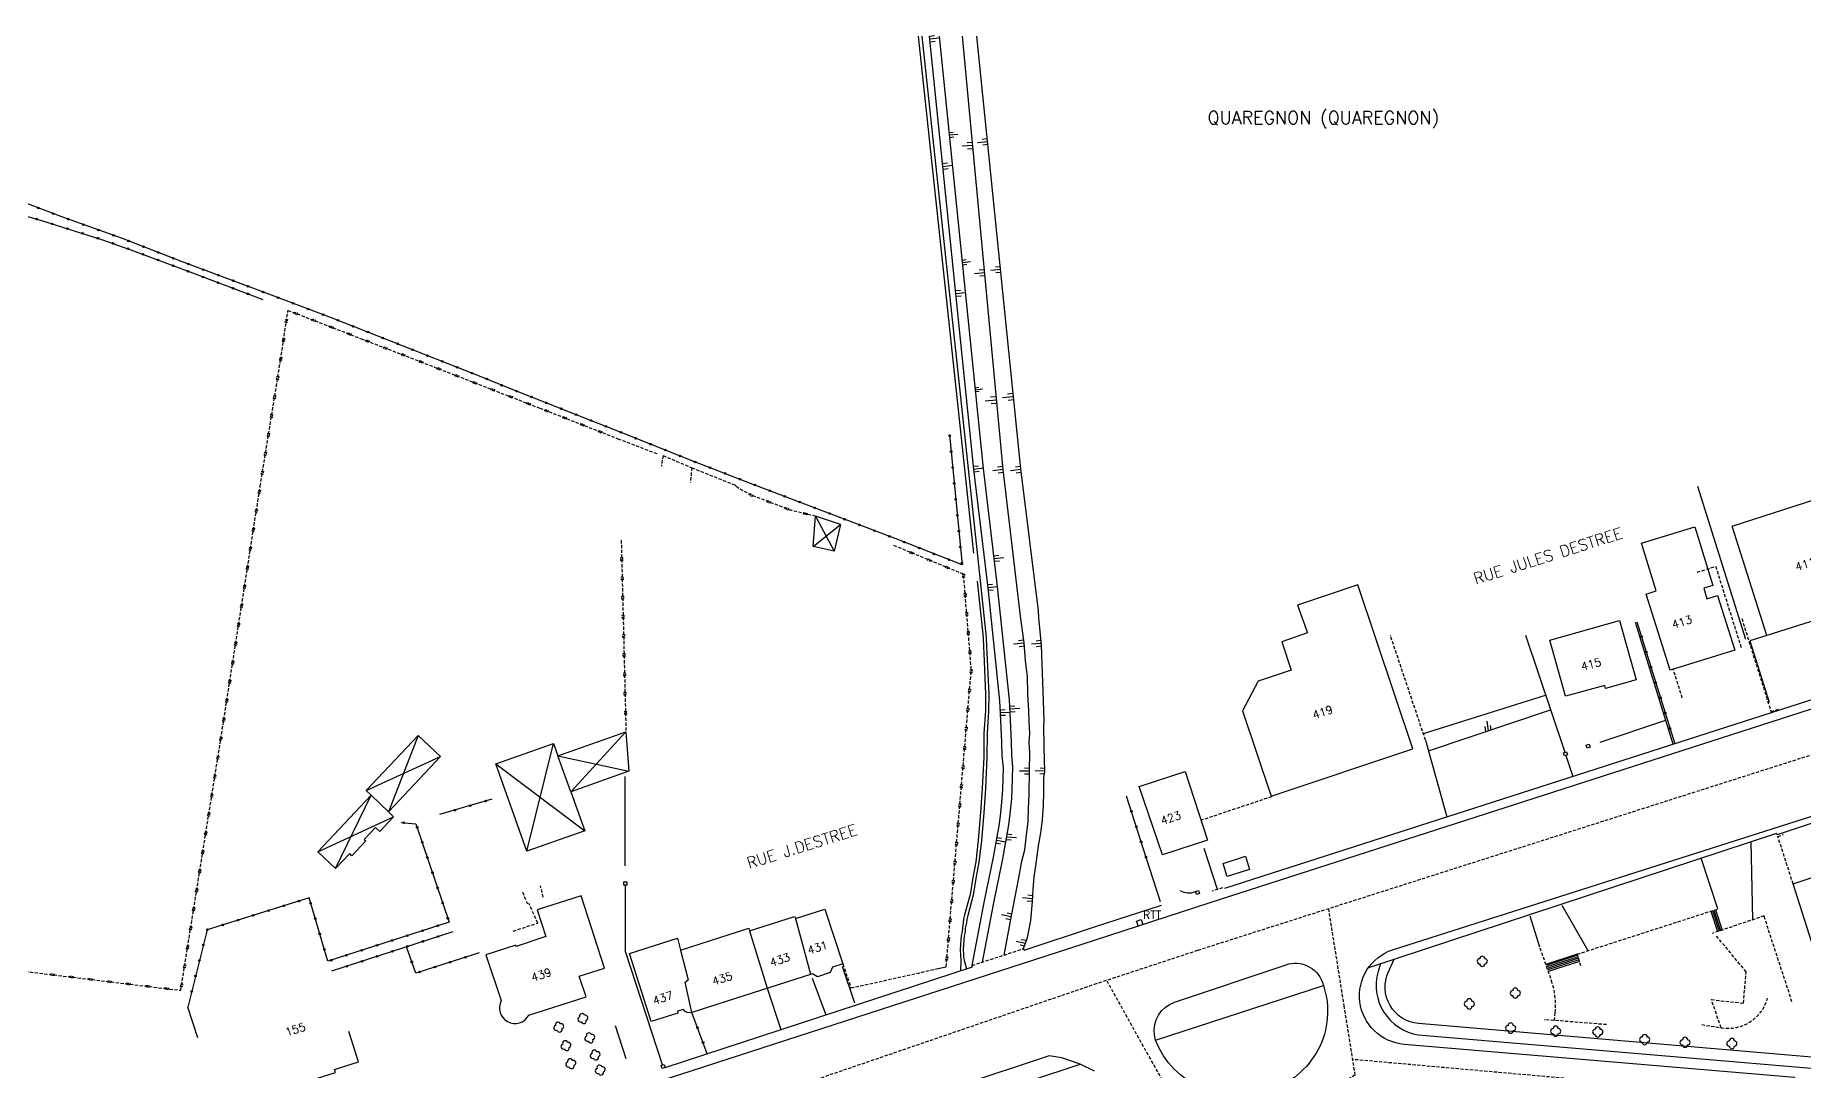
# Model space of a CAD drawing. Header units: millimetres. Extents: x 112998 to 114000, y 125000 to 126000.
# Drawn here: x 113334.6 to 113610.8, y 125838.4 to 126000.1 of the extents above; entities that cross this region are included whole.
import ezdxf
from ezdxf.enums import TextEntityAlignment as Align

# ---------------------------------------------------------------- set-up
doc = ezdxf.new("R2010")
doc.units = ezdxf.units.MM
doc.linetypes.add('DASHED', pattern=[0.75, 0.5, -0.25])
doc.layers.get('0').update_dxf_attribs({"linetype": 'CONTINUOUS'})
for name, color, linetype in [('W0001', 6, 'DASHED'), ('W0008', 7, 'CONTINUOUS'), ('W0100', 7, 'CONTINUOUS'), ('W0112', 1, 'DASHED'), ('W0211', 2, 'CONTINUOUS'), ('W0300', 7, 'CONTINUOUS'), ('W0310', 3, 'CONTINUOUS'), ('W0322', 7, 'CONTINUOUS'), ('W0980', 7, 'CONTINUOUS'), ('W0984', 7, 'CONTINUOUS'), ('W0989', 7, 'CONTINUOUS'), ('W0991', 7, 'CONTINUOUS')]:
    doc.layers.add(name, color=color, linetype=linetype)
doc.styles.get("Standard").update_dxf_attribs({"font": 'romans.shx', "width": 0.85})

# ---------------------------------------------------------------- blocks, each defined once
blk = doc.blocks.new('OH01')
at = {"layer": 'W0322', "color": 0}
for radius in [0.25, 0.15]:
    blk.add_circle((0, 0), radius, dxfattribs=at)
blk = doc.blocks.new('TP10')
at = {"layer": 'W0300', "color": 0}
for centre, start, end in [((-0.4, 0), 90, 270), ((0, 0.4), 0, 180), ((0.4, 0), 270, 90), ((0, -0.4), 180, 360)]:
    blk.add_arc(centre, 0.4, start, end, dxfattribs=at)
blk = doc.blocks.new('TP15')
at = {"color": 0}
for p, q in [((-0.29, 0.5), (-0.29, 0)), ((0, 1), (0, 0)), ((0.29, 0.5), (0.29, 0))]:
    blk.add_line(p, q, dxfattribs=at)
blk = doc.blocks.new('OH02')
at = {"layer": 'W0112', "color": 0}
for p, q in [((-0.5, 0.25), (0.5, 0.25)), ((-0.5, -0.25), (-0.5, 0.25)), ((0.5, 0.25), (0.5, -0.25)), ((0.5, -0.25), (-0.5, -0.25))]:
    blk.add_line(p, q, dxfattribs=at)

msp = doc.modelspace()

# ---------------------------------------------------------------- linework, layer by layer
at = {"layer": 'W0001'}
for points in [[(113500, 125851.92), (113516.19, 125857.25), (113964.6, 126000)], [(113536.55, 125863.73), (113538.96, 125848.59), (113540.7, 125837.71), (113532.31, 125833.05), (113517.38, 125824.74), (113508.08, 125780.75), (113507.59, 125778.07), (113504.9, 125765.72), (113501.53, 125750)], [(113418.29, 125823.97), (113500, 125851.92)], [(113517.38, 125824.74), (113511.71, 125834.95), (113501.91, 125852.55)], [(113609.21, 125834.05), (113540.3, 125840.17)]]:
    msp.add_lwpolyline(points, dxfattribs=at)
at = {"layer": 'W0008'}
for points in [[(113472.47, 126000), (113481.11, 125919.23)], [(113473.04, 126000), (113482.17, 125914.93), (113483.12, 125906.08), (113483.17, 125904.61), (113483.21, 125903.67), (113483.5, 125897.21), (113483.47, 125894.58), (113483.24, 125891.09), (113483.22, 125887.36), (113482.98, 125882.49), (113482.72, 125878.71), (113482.34, 125874.39), (113481.95, 125870.96), (113481.53, 125868.77), (113481.06, 125865.81), (113480.22, 125862.66), (113480.08, 125862.02), (113480.05, 125861.91), (113479.95, 125861.31), (113479.84, 125860.68), (113479.81, 125860.11), (113479.67, 125859.46), (113479.63, 125858.8), (113479.57, 125858.04), (113479.51, 125857.32), (113479.56, 125856.63), (113479.56, 125856.07), (113479.69, 125855.49), (113480.03, 125854.33)], [(113481.68, 125914.87), (113482.62, 125906.05), (113482.67, 125904.58), (113482.71, 125903.64), (113483, 125897.2), (113482.97, 125894.6), (113482.74, 125891.09), (113482.72, 125887.37), (113482.48, 125882.52), (113482.22, 125878.75), (113481.84, 125874.44), (113481.46, 125871.04), (113481.04, 125868.85), (113480.57, 125865.91), (113479.73, 125862.77), (113479.56, 125862.02), (113479.33, 125860.22), (113479.17, 125859.5), (113479.13, 125858.84), (113479.08, 125858.08), (113479.01, 125857.28), (113479.12, 125855.64), (113479.11, 125854.02)], [(113632.63, 125883.96), (113606.68, 125875.26)], [(113542.85, 125854.55), (113606.61, 125875.51)], [(113606.68, 125875.26), (113606.61, 125875.51)], [(113597.37, 125863.68), (113594.78, 125871.62)], [(113500, 125858.78), (113518.11, 125864.71)], [(113569.6, 125857.7), (113568.06, 125862.56)], [(113577.11, 125857.15), (113573.08, 125864.21)], [(113596.29, 125863.33), (113597.33, 125860.14)], [(113596.53, 125863.4), (113597.57, 125860.22)], [(113596.77, 125863.48), (113597.81, 125860.3)], [(113597.02, 125863.56), (113598.06, 125860.39)], [(113418.55, 125832.43), (113500, 125858.78)], [(113575.44, 125856.61), (113570.53, 125855.02)], [(113575.49, 125856.45), (113570.58, 125854.87)], [(113575.56, 125856.21), (113570.66, 125854.63)], [(113575.63, 125855.97), (113570.74, 125854.4)], [(113575.7, 125855.73), (113570.82, 125854.16)], [(113575.77, 125855.49), (113570.9, 125853.92)], [(113509.52, 125843.2), (113535.78, 125851.72)], [(113500, 125838.35), (113497.79, 125839.44), (113494.91, 125840.41), (113492.95, 125840.72), (113464.71, 125831.36), (113442, 125824.01), (113418.38, 125815.69)], [(113482.81, 125833.48), (113482.5, 125834.38), (113497.79, 125839.44)]]:
    msp.add_lwpolyline(points, dxfattribs=at)
for points in [[(113518.11, 125864.71), (113639.5, 125903.78, 0.290043), (113642.33, 125907.17), (113660.18, 126000)], [(113504.38, 125750), (113511.04, 125780.95), (113517.37, 125810.56), (113518.61, 125814.25), (113519.62, 125816.22, -0.14136), (113528.47, 125825.65), (113534.48, 125829.45), (113539.08, 125832.01), (113545.11, 125835.06, -0.14852), (113552.39, 125836.34), (113609.1, 125831.3), (113609.35, 125837.33), (113548.38, 125842.53, -0.811446), (113546.56, 125857.31), (113781.8, 125932.26), (113783.99, 125934.88, -0.1629), (113785.7, 125935.93), (113845.19, 125954.95, -0.609832), (113855.05, 125945.09), (113844.61, 125825.09, -0.414857), (113835.84, 125817.74), (113665.2, 125832.44)], [(113520.37, 125866.9), (113639.14, 125905.08, 0.272514), (113640.92, 125907.08), (113642.1, 125915.02), (113643.79, 125914.77)], [(113544.67, 125855.15), (113544.31, 125853.89, 0.449491), (113550.59, 125844.02), (113613.21, 125838.72), (113613.26, 125840.4), (113550.65, 125845.77, -0.519208), (113545.94, 125853.86), (113546.85, 125855.86)]]:
    msp.add_lwpolyline(points, format="xyb", dxfattribs=at)
msp.add_lwpolyline([(113509.52, 125843.2), (113509.4, 125843.97, -0.363778), (113512.49, 125849.11), (113529.96, 125854.97, -0.406971), (113535.61, 125852.25), (113535.78, 125851.72, -0.423949), (113527.22, 125835.38, -0.407939)], format="xyb", close=True, dxfattribs=at)
at = {"layer": 'W0100'}
for points in [[(113605.03, 125906.41), (113599.64, 125923.49), (113619.17, 125929.77)], [(113620.43, 125929.77), (113628.53, 125927.05), (113622.78, 125918.77), (113624.26, 125914.26), (113618.03, 125912.3), (113618.58, 125910.64), (113605.03, 125906.41)], [(113460.33, 125923.75), (113459.37, 125919.55), (113456.07, 125920.28), (113456.43, 125925.02)], [(113456.07, 125920.28), (113460.33, 125923.75)], [(113460.33, 125923.75), (113456.43, 125925.02)], [(113456.43, 125925.02), (113459.37, 125919.55)], [(113579.72, 125898.59), (113573.57, 125896.92), (113571.15, 125905.65), (113582.02, 125908.72), (113584.65, 125899.45), (113579.85, 125898.12)], [(113579.85, 125898.12), (113579.72, 125898.59)], [(113394.37, 125890.75), (113389.72, 125878.85)], [(113418.24, 125881.95), (113426.83, 125891.32)], [(113386.27, 125882.17), (113397.85, 125887.47)], [(113411.34, 125872.72), (113415.53, 125889.52)], [(113418.24, 125881.95), (113416.2, 125887.59)], [(113416.2, 125887.59), (113427.25, 125885.19)], [(113406.5, 125886.32), (113420.41, 125875.89)], [(113381.45, 125869.98), (113387.03, 125881.46)], [(113389.72, 125878.85), (113387.03, 125881.46)], [(113378.67, 125872.6), (113390.54, 125878.08)], [(113453.29, 125862.17), (113455.65, 125853.47)], [(113446.14, 125860.28), (113448.91, 125851.29)], [(113435.35, 125857.26), (113436.53, 125852.6)], [(113475.09, 125854.25), (113476.84, 125854.64)], [(113436.06, 125852.22), (113436.53, 125852.6)], [(113437.12, 125847.48), (113436.06, 125852.22)], [(113359.95, 125843.54), (113358.37, 125848.36)]]:
    msp.add_lwpolyline(points, dxfattribs=at)
for points in [[(113589.95, 125900.96), (113586.21, 125912.84), (113587.78, 125913.37), (113585.48, 125920.81), (113593.79, 125923.37), (113596.63, 125914.21), (113595.19, 125913.8), (113595.67, 125912.1), (113597.32, 125912.61), (113600.05, 125904.09)], [(113527.64, 125881.31), (113549.75, 125888.7), (113541.14, 125914.29), (113531.75, 125911.15), (113533.3, 125906.79), (113529.27, 125905.42), (113530.73, 125900.96), (113525.59, 125899.27), (113523.16, 125894.64)], [(113378.67, 125872.6), (113387.03, 125881.46), (113386.27, 125882.17), (113394.37, 125890.75), (113397.85, 125887.47), (113389.72, 125878.85), (113390.54, 125878.08), (113388.38, 125875.8), (113387.72, 125876.42), (113385.95, 125874.55), (113386.21, 125874.3), (113384.02, 125871.98), (113383.67, 125872.32), (113381.45, 125869.98)], [(113418.24, 125881.95), (113420.41, 125875.89), (113411.34, 125872.72), (113406.5, 125886.32), (113415.53, 125889.52), (113416.2, 125887.59), (113426.83, 125891.32), (113427.25, 125885.19)], [(113510.62, 125872.12), (113507, 125882.81), (113514.17, 125885.14), (113517.68, 125874.4)], [(113520.72, 125868.73), (113520.1, 125870.8), (113523.58, 125871.91), (113524.22, 125869.83)], [(113613.13, 125855.15), (113609.15, 125867.58), (113624.69, 125872.83), (113627.27, 125863.86), (113626.8, 125859.64)]]:
    msp.add_lwpolyline(points, close=True, dxfattribs=at)
for points in [[(113411.63, 125847.07), (113420.63, 125849.95), (113419.53, 125853.16), (113423.48, 125854.44), (113419.85, 125865.72), (113412.98, 125863.54), (113414.33, 125859.36), (113409.68, 125857.81), (113409.62, 125858.02), (113404.96, 125856.53), (113407.35, 125849.38, 1)], [(113460.72, 125855.09), (113459.11, 125854.57), (113458.74, 125853.73), (113456.77, 125853.07), (113455.97, 125853.57), (113437.12, 125847.48, -0.352356), (113435.84, 125847.97), (113434.86, 125847.69), (113434.94, 125847.42), (113430.77, 125846.09), (113427.37, 125856.74), (113434.86, 125859.13), (113435.35, 125857.26), (113446.02, 125860.66), (113446.14, 125860.28), (113453.18, 125862.52), (113453.29, 125862.17), (113457.89, 125863.63)]]:
    msp.add_lwpolyline(points, format="xyb", close=True, dxfattribs=at)
msp.add_lwpolyline([(113367.69, 125836.75, 0.1465), (113369.08, 125835.28, 0.1694), (113370.77, 125835.28), (113374.52, 125836.46), (113374.66, 125836), (113381.46, 125838.15), (113381.31, 125838.62), (113385.03, 125839.79), (113383.52, 125844.56), (113383.52, 125844.56)], format="xyb", dxfattribs=at)
at = {"layer": 'W0112'}
for points in [[(113321.03, 125855.35), (113330.75, 125854.2), (113355.54, 125851.17), (113357.28, 125850.99), (113363.31, 125888.75), (113369.69, 125929.69), (113372.88, 125949.44), (113374.03, 125957.17), (113385.49, 125952.74), (113394.72, 125949.16), (113413.37, 125941.9), (113425.57, 125937.12)], [(113425.57, 125937.12), (113431.87, 125934.71)], [(113432.62, 125934.5), (113432.36, 125932.86)], [(113432.62, 125934.5), (113437.1, 125932.59), (113443.82, 125929.9)], [(113437.1, 125932.59), (113436.89, 125930.27)], [(113456.43, 125925.02), (113452.7, 125925.91), (113446.44, 125928.29), (113444.23, 125929.49), (113443.82, 125929.9)], [(113426.09, 125921.28), (113426.09, 125921.28), (113426.83, 125891.32)], [(113476.84, 125854.64), (113480.77, 125901.08), (113479.56, 125915.96), (113468.68, 125920.44)], [(113594.17, 125916.28), (113597.05, 125917.18), (113601.06, 125904.41)], [(113551.73, 125890.04), (113546.22, 125906.44)], [(113601.12, 125909.05), (113605.69, 125894.52), (113606.99, 125894.93)], [(113591.84, 125896.63), (113590.43, 125901.11)], [(113573.26, 125888.06), (113573.74, 125888.22)], [(113573.42, 125887.59), (113573.26, 125888.06)], [(113573.9, 125887.75), (113573.42, 125887.59)], [(113573.74, 125888.22), (113573.9, 125887.75)], [(113576.84, 125889.26), (113577.31, 125889.42)], [(113576.99, 125888.79), (113576.84, 125889.26)], [(113577.47, 125888.95), (113576.99, 125888.79)], [(113577.31, 125889.42), (113577.47, 125888.95)], [(113527.68, 125881.2), (113516.66, 125877.52)], [(113527.64, 125881.31), (113527.68, 125881.2)], [(113609.15, 125867.58), (113606.76, 125875.02), (113607.67, 125875.31)], [(113411.5, 125864.4), (113410.62, 125866.42)], [(113413.91, 125865.52), (113413.47, 125867.3)], [(113515.8, 125866.4), (113516.27, 125866.55)], [(113515.95, 125865.92), (113515.8, 125866.4)], [(113516.43, 125866.08), (113515.95, 125865.92)], [(113516.27, 125866.55), (113516.43, 125866.08)], [(113520.03, 125866.99), (113518.41, 125866.47)], [(113409.22, 125860.22), (113413.05, 125861.47), (113411.69, 125864.54)], [(113575.97, 125854.79), (113575.44, 125856.61), (113597.37, 125863.68)], [(113608.97, 125849.18), (113604.6, 125862.58), (113596.49, 125859.86)], [(113597.9, 125845.12), (113596.38, 125849.51), (113601.39, 125848.98), (113601.81, 125853.86), (113597.04, 125859.61)], [(113480.9, 125854.85), (113488.93, 125857.48)], [(113460.72, 125855.09), (113461.97, 125851.34), (113475.09, 125854.25)], [(113580.01, 125845.61), (113570.27, 125846.38)]]:
    msp.add_lwpolyline(points, dxfattribs=at)
for points in [[(113426.98, 125867.39), (113426.48, 125867.39), (113426.48, 125867.89), (113426.98, 125867.89)], [(113432.78, 125839.39), (113432.93, 125838.92), (113432.46, 125838.76), (113432.3, 125839.24)]]:
    msp.add_lwpolyline(points, close=True, dxfattribs=at)
for points in [[(113571.86, 125846.25), (113571.98, 125847.51, 0.097419), (113571.53, 125852.11), (113569.6, 125857.7)], [(113594.88, 125845.62), (113597.9, 125845.12, 0.382141), (113605.17, 125849.74, 1.307615)]]:
    msp.add_lwpolyline(points, format="xyb", dxfattribs=at)
at = {"layer": 'W0211'}
for points in [[(113480.9, 125854.85), (113482.78, 125864.68), (113484.22, 125871.76), (113485.17, 125876.98), (113485.36, 125878.71), (113485.62, 125880.93), (113485.68, 125882.38), (113485.79, 125885.73), (113485.62, 125887.61), (113485.54, 125889.77), (113485.35, 125894.2), (113485.24, 125896.2), (113483.39, 125913.85), (113481.19, 125932.3), (113474.26, 126000)], [(113482.53, 125855.38), (113484.25, 125864.39), (113485.69, 125871.49), (113486.66, 125876.82), (113486.85, 125878.54), (113487.12, 125880.87), (113487.18, 125882.33), (113487.28, 125885.86), (113487.12, 125887.7), (113487.04, 125889.84), (113486.85, 125894.28), (113486.73, 125896.36), (113484.88, 125914.03), (113482.68, 125932.48), (113475.79, 126000)], [(113485.89, 125856.48), (113487.04, 125862.6), (113488.2, 125868.55), (113488.68, 125871.14), (113489.16, 125872.93), (113489.37, 125875.27), (113489.66, 125877.3), (113489.7, 125879.36), (113489.83, 125881.55), (113489.87, 125885.28), (113489.89, 125888.17), (113489.83, 125889.66), (113489.9, 125891.09), (113489.8, 125892.96), (113489.78, 125894.64), (113489.62, 125897.3), (113489.54, 125899.98), (113489.22, 125902.45), (113489.01, 125905.25), (113488.45, 125909.43), (113485.75, 125932.33), (113479.41, 126000)], [(113488.93, 125857.48), (113489.55, 125859.24), (113490.09, 125861.88), (113490.31, 125864.86), (113490.45, 125866.7), (113490.6, 125868.71), (113490.87, 125870.4), (113491.28, 125873.53), (113491.65, 125875.55), (113491.89, 125877.59), (113492.06, 125879.89), (113492.09, 125881.85), (113492.11, 125884.15), (113492.24, 125885.16), (113492.15, 125889.01), (113492.08, 125892.26), (113492.15, 125893.04), (113492.09, 125894.75), (113491.89, 125900.52), (113491.74, 125904.89), (113491.31, 125909.13), (113491.29, 125910.26), (113488.5, 125932.44), (113481.62, 126000)], [(113552.19, 125888.39), (113571.26, 125894.79)]]:
    msp.add_lwpolyline(points, dxfattribs=at)
at = {"layer": 'W0310'}
for points in [[(113594.19, 125929.71), (113601.71, 125905.79)], [(113590.41, 125889.42), (113584.52, 125908.43)], [(113605.03, 125906.41), (113602.41, 125905.58)], [(113602.41, 125905.58), (113605.42, 125896)], [(113579.01, 125889.73), (113589.25, 125893.17)], [(113573.66, 125887.67), (113574.76, 125884.39)], [(113426.72, 125870.4), (113426.7, 125884.38)], [(113602.88, 125862), (113602.6, 125874.19)], [(113510.35, 125864.77), (113508.08, 125871.7)], [(113519.22, 125866.73), (113517.16, 125873.14)], [(113426.74, 125857.03), (113426.73, 125867.39)], [(113432.54, 125839.31), (113426.74, 125857.03)], [(113462.57, 125848.97), (113460.67, 125854.7)], [(113455.9, 125852.87), (113458.05, 125847.13)], [(113425.14, 125845.45), (113426.82, 125840.32)]]:
    msp.add_lwpolyline(points, dxfattribs=at)
msp.add_arc((113514.76, 125868.79), 2.61, 239.1696, 293.4538, dxfattribs=at)
at = {"layer": 'W0322'}
for points in [[(113258.1, 126000), (113261.07, 125997.96), (113269.48, 125992.38), (113273.6, 125989.64), (113277, 125987.39), (113277.75, 125987), (113282.62, 125985.4), (113292.18, 125982.73), (113301.84, 125980.25), (113316.36, 125976.48), (113326.04, 125973.93), (113335.54, 125971.21), (113345.04, 125968.21), (113349.91, 125966.48), (113359.12, 125963.01), (113370.11, 125958.87)], [(113477.36, 125937.8), (113479.34, 125917.41), (113469.29, 125921.37), (113445.89, 125930.31), (113436.5, 125933.94), (113427.25, 125937.64), (113418.02, 125941.29), (113408.67, 125944.97), (113404.2, 125946.8), (113390.21, 125952.32), (113380.82, 125956.01), (113371.46, 125959.55), (113357.39, 125964.82), (113348.19, 125968.37), (113338.69, 125971.78), (113332.56, 125974.11), (113319.59, 125977.44), (113304.99, 125981.2), (113295.19, 125983.67), (113279.56, 125987.56), (113260.61, 126000)], [(113584.76, 125908.5), (113590.65, 125889.49)], [(113405.88, 125880.81), (113397.7, 125878.41)], [(113508.08, 125871.7), (113505.03, 125881.31)], [(113391.73, 125877.2), (113394.02, 125876.99), (113399.21, 125861.63), (113380.27, 125855.51), (113377.34, 125865.39), (113361.39, 125860.43), (113358.37, 125848.36)], [(113399.76, 125860.13), (113380.83, 125853.94)], [(113403.92, 125856.83), (113393.98, 125853.66), (113392.56, 125857.77)], [(113439.53, 125841.07), (113437.12, 125847.48)]]:
    msp.add_lwpolyline(points, dxfattribs=at)
at = {"layer": 'W0989'}
for points in [[(113567.35, 125906.44), (113573.5, 125888.14)], [(113551.39, 125891.07), (113570.49, 125897.09)], [(113551.73, 125890.04), (113555.07, 125878.06)], [(113500, 125860.86), (113510.5, 125864.29)], [(113489.01, 125857.26), (113500, 125860.86)], [(113506.83, 125861.02), (113506.58, 125861.79), (113507.3, 125862.03), (113507.56, 125861.26)], [(113489.01, 125857.26), (113488.93, 125857.48)], [(113432.93, 125838.92), (113480.97, 125854.63)], [(113480.97, 125854.63), (113480.9, 125854.85)], [(113448.91, 125851.29), (113451.02, 125844.83)]]:
    msp.add_lwpolyline(points, dxfattribs=at)

# ---------------------------------------------------------------- block references
at = {"layer": 'W0112', "yscale": 0.5}
for p, xscale, rotation in [((113375.25, 125956.7), 0.5, 338.855173673665), ((113373.78, 125955.49), 0.5, 81.4903634633139), ((113378.05, 125955.62), 0.5, 338.855173673665), ((113380.85, 125954.54), 0.5, 338.855173673665), ((113383.64, 125953.46), 0.5, 338.855173673665), ((113373.34, 125952.53), 0.5, 81.4903634633139), ((113386.44, 125952.37), 0.5, 338.8144572732707), ((113389.24, 125951.29), 0.5, 338.8144572732707), ((113372.9, 125949.56), 0.5, 81.4903634633139), ((113392.04, 125950.2), 0.5, 338.8144572732707), ((113394.83, 125949.12), 0.4999999999999999, 338.724032167343), ((113397.63, 125948.03), 0.4999999999999999, 338.724032167343), ((113372.42, 125946.6), 0.5, 80.8369354964232), ((113400.42, 125946.94), 0.4999999999999999, 338.724032167343), ((113403.22, 125945.85), 0.4999999999999999, 338.724032167343), ((113371.94, 125943.64), 0.5, 80.8369354964232), ((113406.01, 125944.77), 0.4999999999999999, 338.724032167343), ((113408.81, 125943.68), 0.4999999999999999, 338.724032167343), ((113411.61, 125942.59), 0.4999999999999999, 338.724032167343), ((113371.46, 125940.67), 0.5, 80.8369354964232), ((113414.4, 125941.5), 0.5, 338.6190198371422), ((113417.19, 125940.4), 0.5, 338.6190198371422), ((113419.99, 125939.31), 0.5, 338.6190198371422), ((113370.99, 125937.71), 0.5, 80.8369354964232), ((113422.78, 125938.22), 0.5, 338.6190198371422), ((113370.51, 125934.75), 0.5, 80.8369354964232), ((113370.03, 125931.79), 0.5, 80.8369354964232), ((113369.56, 125928.83), 0.5, 81.14303439144207), ((113446.35, 125928.33), 0.5, 151.3057479507516), ((113369.1, 125925.86), 0.5, 81.14303439144207), ((113449.15, 125927.25), 0.5, 159.1581116270777), ((113451.96, 125926.19), 0.5, 159.1581116270777), ((113368.63, 125922.9), 0.5, 81.14303439144207), ((113454.85, 125925.4), 0.4999999999999993, 166.7161246742994), ((113368.17, 125919.93), 0.5, 81.14303439144207), ((113426.16, 125918.31), 0.5, 271.4198074264632), ((113471.45, 125919.29), 0.5, 157.6339128539433), ((113474.22, 125918.15), 0.5, 157.6339128539433), ((113367.71, 125916.97), 0.5, 81.14303439144207), ((113426.24, 125915.31), 0.5, 271.4198074264632), ((113477, 125917.01), 0.5, 157.6339128539433), ((113479.58, 125915.73), 0.4999999999999995, 94.67850813647782), ((113367.25, 125914.01), 0.5, 81.14303439144207), ((113426.31, 125912.31), 0.5, 271.4198074264632), ((113479.82, 125912.74), 0.4999999999999995, 94.67850813647782), ((113366.79, 125911.04), 0.5, 81.14303439144207), ((113426.39, 125909.31), 0.5, 271.4198074264632), ((113480.07, 125909.75), 0.4999999999999995, 94.67850813647782), ((113366.32, 125908.08), 0.5, 81.14303439144207), ((113426.46, 125906.31), 0.5, 271.4198074264632), ((113480.31, 125906.76), 0.4999999999999995, 94.67850813647782), ((113365.86, 125905.11), 0.5, 81.14303439144207), ((113480.55, 125903.77), 0.4999999999999995, 94.67850813647782), ((113365.4, 125902.15), 0.5, 81.14303439144207), ((113426.54, 125903.31), 0.5, 271.4198074264632), ((113480.75, 125900.78), 0.5, 85.15796057165916), ((113364.94, 125899.18), 0.5, 81.14303439144207), ((113426.61, 125900.31), 0.5, 271.4198074264632), ((113364.48, 125896.22), 0.5, 81.14303439144207), ((113426.68, 125897.31), 0.5, 271.4198074264632), ((113480.5, 125897.79), 0.5, 85.15796057165916), ((113364.01, 125893.26), 0.5, 81.14303439144207), ((113426.76, 125894.31), 0.5, 271.4198074264632), ((113480.24, 125894.8), 0.5, 85.15796057165916), ((113363.55, 125890.29), 0.5, 81.14303439144207), ((113479.99, 125891.81), 0.5, 85.15796057165916), ((113363.09, 125887.33), 0.5, 80.92346501416225), ((113479.74, 125888.82), 0.5, 85.15796057165916), ((113362.61, 125884.37), 0.5, 80.92346501416225), ((113479.48, 125885.83), 0.5, 85.15796057165916), ((113362.14, 125881.4), 0.5, 80.92346501416225), ((113479.23, 125882.84), 0.5, 85.15796057165916), ((113478.98, 125879.85), 0.5, 85.15796057165916), ((113361.67, 125878.44), 0.5, 80.92346501416225), ((113478.72, 125876.86), 0.5, 85.15796057165916), ((113361.19, 125875.48), 0.5, 80.92346501416225), ((113478.47, 125873.87), 0.5, 85.15796057165916), ((113360.72, 125872.52), 0.5, 80.92346501416225), ((113478.22, 125870.88), 0.5, 85.15796057165916), ((113360.25, 125869.55), 0.5, 80.92346501416225), ((113477.96, 125867.89), 0.5, 85.15796057165916), ((113359.77, 125866.59), 0.5, 80.92346501416225), ((113477.71, 125864.9), 0.5, 85.15796057165916), ((113359.3, 125863.63), 0.5, 80.92346501416225), ((113477.46, 125861.91), 0.5, 85.15796057165916), ((113358.83, 125860.67), 0.5, 80.92346501416225), ((113358.35, 125857.7), 0.5, 80.92346501416225), ((113477.2, 125858.93), 0.5, 85.15796057165916), ((113357.88, 125854.74), 0.5, 80.92346501416225), ((113476.95, 125855.94), 0.5, 85.15796057165916), ((113337.23, 125853.41), 0.5, 353.0442793142129), ((113340.2, 125853.05), 0.5, 353.0442793142129), ((113343.18, 125852.68), 0.5, 353.0442793142129), ((113346.16, 125852.32), 0.5, 353.0442793142129), ((113349.14, 125851.96), 0.5, 353.0442793142129), ((113352.12, 125851.59), 0.5, 353.0442793142129), ((113355.09, 125851.23), 0.5, 353.0442793142129), ((113357.41, 125851.78), 0.5, 80.92346501416225)]:
    msp.add_blockref('OH02', p, dxfattribs=dict(at, xscale=xscale, rotation=rotation))
at = {"layer": 'W0211'}
for p, xscale, yscale, zscale, rotation in [((113474.31, 125999.52), 1.513823111607915, 1.513823111607915, 1.513823111607915, 276.4206028978805), ((113477.37, 125984.51), 1.283088081133415, 1.283088081133415, 1.283088081133415, 276.5261539930481), ((113483.3, 125983.55), 1.546702352075507, 1.546702352075507, 1.546702352075507, 95.88912122205977), ((113481.01, 125982.95), 1.679535740269178, 1.679535740269178, 1.679535740269178, 93.04086337187482), ((113476.35, 125979.61), 1.510603464984106, 1.510603464984106, 1.510603464984106, 277.9107913356672), ((113479.4, 125964.61), 1.255448939246857, 1.255448939246857, 1.255448939246857, 276.2326705560668), ((113482.87, 125963.09), 1.627474052468812, 1.627474052468812, 1.627474052468812, 95.36392292395628), ((113485.33, 125963.58), 1.535782277642162, 1.535782277642162, 1.535782277642162, 94.8795521059088), ((113478.38, 125959.77), 1.505613827916397, 1.505613827916397, 1.505613827916397, 275.0843635614104), ((113481.43, 125944.73), 1.079580013369429, 1.079580013369429, 1.079580013369429, 277.5467679613623), ((113484.73, 125943.21), 1.815548504272781, 1.815548504272783, 1.815548504272783, 95.49053063692595), ((113487.35, 125943.73), 1.732315282492698, 1.732315282492698, 1.732315282492698, 95.37451880846261), ((113481.19, 125932.33), 1.500237940200372, 1.500237940200372, 1.500237940200372, 277.235802426055), ((113485.74, 125932.36), 1.635244918282057, 1.635244918282058, 1.635244918282058, 97.14183693210268), ((113488.51, 125932.35), 1.608305668185651, 1.608305668185651, 1.608305668185651, 95.98846920990793), ((113484.37, 125918.35), 1.487359043583043, 1.487359043583043, 1.487359043583043, 277.3200124631917), ((113483.39, 125913.85), 1.500386135593489, 1.500386135593489, 1.500386135593489, 274.44684663329), ((113489.01, 125905.25), 1.635944918934552, 1.635944918934552, 1.635944918934552, 96.39231775513122), ((113491.71, 125905.2), 1.535727786123816, 1.535727786123816, 1.535727786123816, 94.8227427278084), ((113486.81, 125894.86), 1.561284545427836, 1.561284545427836, 1.561284545427836, 273.9481619022576), ((113485.34, 125894.31), 1.499036673786643, 1.499036673786643, 1.499036673786643, 272.4905943564556), ((113561.52, 125891.52), 1.513804744361229, 1.513804744361229, 1.513804744361229, 9.181240246652935), ((113489.87, 125885.24), 1.561121247159056, 1.561121247159056, 1.561121247159056, 89.2152812170046), ((113492.24, 125885.24), 1.495982033853714, 1.495982033853714, 1.495982033853714, 88.31346013497777), ((113484.69, 125874.36), 1.498085394019931, 1.498085394019931, 1.498085394019931, 260.1118931365847), ((113486.31, 125874.91), 1.503403270484736, 1.503403270484736, 1.503403270484736, 265.1092632008585), ((113490.35, 125865.33), 1.599812815446459, 1.599812815446458, 1.599812815446458, 84.7071963831632), ((113487.02, 125862.49), 1.560367598616037, 1.560367598616037, 1.560367598616037, 78.09835864525775), ((113489.24, 125858.35), 1.512050665986935, 1.512050665986935, 1.512050665986935, 79.05366675789914)]:
    msp.add_blockref('TP15', p, dxfattribs=dict(at, xscale=xscale, yscale=yscale, zscale=zscale, rotation=rotation))
at = {"layer": 'W0300'}
for p in [(113560.59, 125855.5), (113565.75, 125850.54), (113558.57, 125848.85), (113565.03, 125845.07), (113572.06, 125844.58), (113578.63, 125844.46), (113585.96, 125843.27), (113592.27, 125842.84), (113599.58, 125842.65)]:
    msp.add_blockref('TP10', p, dxfattribs=at)
at = {"layer": 'W0300', "rotation": 198.1168963293454}
for p in [(113416.33, 125845.23), (113420.1, 125846.56), (113417.45, 125842.32), (113421.17, 125843.54), (113418.22, 125839.51), (113422.01, 125840.86), (113422.81, 125838.51)]:
    msp.add_blockref('TP10', p, dxfattribs=at)
at = {"layer": 'W0322', "yscale": 0.5}
for p, xscale, rotation in [((113335.04, 125973.16), 0.5, 159.1845529455022), ((113334.78, 125971.42), 0.5, 344.0292867899267), ((113337.17, 125970.69), 0.5, 342.5019266184808), ((113337.37, 125972.28), 0.5, 159.1845529455022), ((113339.56, 125969.94), 0.5, 342.5019266184808), ((113339.72, 125971.41), 0.5, 160.2971952047982), ((113342.07, 125970.57), 0.5, 160.2971952047982), ((113344.43, 125969.72), 0.5, 160.2971952047982), ((113341.94, 125969.19), 0.5, 342.5019266184808), ((113344.33, 125968.44), 0.5, 342.5019266184808), ((113346.69, 125967.63), 0.5, 340.4525167900034), ((113346.78, 125968.88), 0.5, 160.2971952047982), ((113349.12, 125968.01), 0.5, 158.8734592557845), ((113351.46, 125967.11), 0.5, 158.8734592557845), ((113349.05, 125966.79), 0.5, 340.4525167900034), ((113351.39, 125965.92), 0.5, 339.3143218808555), ((113353.73, 125965.04), 0.5, 339.3143218808555), ((113353.79, 125966.21), 0.5, 158.8734592557845), ((113356.12, 125965.31), 0.5, 158.8734592557845), ((113358.46, 125964.42), 0.5, 159.4615765884834), ((113356.07, 125964.16), 0.5, 339.3143218808555), ((113358.41, 125963.27), 0.5, 339.3143218808555), ((113360.75, 125962.39), 0.5, 339.3721287955697), ((113360.8, 125963.54), 0.5, 159.4615765884834), ((113363.09, 125961.51), 0.5, 339.3721287955697), ((113363.14, 125962.67), 0.5, 159.4615765884834), ((113365.48, 125961.79), 0.5, 159.4615765884834), ((113365.43, 125960.63), 0.5, 339.3721287955697), ((113367.77, 125959.75), 0.5, 339.3721287955697), ((113367.82, 125960.91), 0.5, 159.4615765884834), ((113370.16, 125960.03), 0.5, 159.4615765884834), ((113372.5, 125959.15), 0.5, 159.2772646215348), ((113374.84, 125958.27), 0.5, 159.2772646215348), ((113377.18, 125957.38), 0.5, 159.2772646215348), ((113379.52, 125956.5), 0.5, 159.2772646215348), ((113381.85, 125955.6), 0.4999999999999996, 158.5835311265444), ((113384.18, 125954.69), 0.4999999999999996, 158.5835311265444), ((113386.5, 125953.78), 0.4999999999999996, 158.5835311265444), ((113388.83, 125952.86), 0.4999999999999996, 158.5835311265444), ((113391.16, 125951.95), 0.5, 158.4528249700428), ((113393.48, 125951.03), 0.5, 158.4528249700428), ((113395.81, 125950.11), 0.5, 158.4528249700428), ((113398.13, 125949.19), 0.5, 158.4528249700428), ((113400.46, 125948.28), 0.5, 158.4528249700428), ((113402.78, 125947.36), 0.5, 158.4528249700428), ((113405.11, 125946.43), 0.5, 157.7746915601917), ((113407.42, 125945.48), 0.5, 157.7746915601917), ((113409.74, 125944.55), 0.5, 158.5052940566916), ((113412.07, 125943.64), 0.5, 158.5052940566916), ((113414.39, 125942.72), 0.5, 158.5052940566916), ((113416.72, 125941.8), 0.5, 158.5052940566916), ((113419.04, 125940.89), 0.5, 158.4036445638352), ((113421.37, 125939.97), 0.5, 158.4036445638352), ((113423.69, 125939.05), 0.5, 158.4036445638352), ((113426.02, 125938.13), 0.5, 158.4036445638352), ((113428.34, 125937.2), 0.5, 158.2258780069107), ((113477.38, 125937.61), 0.5, 275.5375543586501), ((113430.66, 125936.27), 0.5, 158.2258780069107), ((113432.98, 125935.35), 0.5, 158.2258780069107), ((113435.3, 125934.42), 0.5, 158.2258780069107), ((113477.62, 125935.12), 0.5, 275.5375543586501), ((113437.63, 125933.5), 0.5, 158.8533580976875), ((113439.96, 125932.6), 0.5, 158.8533580976875), ((113442.29, 125931.7), 0.5, 158.8533580976875), ((113477.86, 125932.63), 0.5, 275.5375543586501), ((113444.63, 125930.8), 0.5, 158.8533580976875), ((113446.96, 125929.9), 0.5, 159.0952236483126), ((113449.29, 125929.01), 0.5, 159.0952236483126), ((113478.1, 125930.14), 0.5, 275.5375543586501), ((113451.63, 125928.12), 0.5, 159.0952236483126), ((113453.97, 125927.23), 0.5, 159.0952236483126), ((113456.3, 125926.33), 0.5, 159.0952236483126), ((113478.34, 125927.66), 0.5, 275.5375543586501), ((113458.64, 125925.44), 0.5, 159.0952236483126), ((113460.97, 125924.55), 0.5, 159.0952236483126), ((113463.31, 125923.66), 0.5, 159.0952236483126), ((113465.64, 125922.77), 0.5, 159.0952236483126), ((113478.58, 125925.17), 0.5, 275.5375543586501), ((113467.98, 125921.87), 0.5, 159.0952236483126), ((113470.31, 125920.97), 0.4999999999999999, 158.4622062727322), ((113472.63, 125920.05), 0.4999999999999999, 158.4622062727322), ((113478.82, 125922.68), 0.5, 275.5375543586501), ((113479.07, 125920.19), 0.5, 275.5375543586501), ((113474.96, 125919.13), 0.4999999999999999, 158.4622062727322), ((113477.29, 125918.22), 0.4999999999999999, 158.4622062727322), ((113479.31, 125917.7), 0.5, 275.5375543586501), ((113585.47, 125906.21), 0.5, 287.200667295188), ((113586.21, 125903.82), 0.5, 287.200667295188), ((113586.95, 125901.43), 0.5, 287.200667295188), ((113587.69, 125899.04), 0.5, 287.200667295188), ((113588.43, 125896.66), 0.5, 287.200667295188), ((113589.17, 125894.27), 0.5, 287.200667295188), ((113589.91, 125891.88), 0.5, 287.200667295188), ((113400.1, 125879.11), 0.5, 196.3411462812167), ((113402.5, 125879.82), 0.5, 196.3411462812167), ((113404.9, 125880.52), 0.5, 196.3411462812167), ((113505.79, 125878.93), 0.5, 107.5856192904665), ((113392.11, 125877.16), 0.5, 354.9629699067041), ((113394.21, 125876.44), 0.5, 288.6674080858577), ((113506.54, 125876.54), 0.5, 107.5856192904665), ((113395.01, 125874.07), 0.5, 288.6674080858577), ((113507.3, 125874.16), 0.5, 107.5856192904665), ((113395.81, 125871.71), 0.5, 288.6674080858577), ((113508.05, 125871.78), 0.5, 107.5856192904665), ((113396.61, 125869.34), 0.5, 288.6674080858577), ((113375.76, 125864.9), 0.4999999999999998, 197.2832649575624), ((113397.41, 125866.97), 0.5, 288.6674080858577), ((113368.6, 125862.68), 0.4999999999999998, 197.2832649575624), ((113370.99, 125863.42), 0.4999999999999998, 197.2832649575624), ((113373.38, 125864.16), 0.4999999999999998, 197.2832649575624), ((113377.58, 125864.57), 0.5, 106.5225619340586), ((113378.29, 125862.18), 0.5, 106.5225619340586), ((113398.21, 125864.6), 0.5, 288.6674080858577), ((113399.01, 125862.23), 0.5, 288.6674080858577), ((113361.44, 125860.45), 0.4999999999999998, 197.2832649575624), ((113363.83, 125861.19), 0.4999999999999998, 197.2832649575624), ((113366.22, 125861.93), 0.4999999999999998, 197.2832649575624), ((113379, 125859.78), 0.5, 106.5225619340586), ((113392.68, 125859.52), 0.5, 197.9205649423364), ((113395.06, 125860.29), 0.5, 197.9205649423364), ((113397.44, 125861.06), 0.5, 197.9205649423364), ((113397.47, 125859.38), 0.4999999999999998, 198.1092983098378), ((113360.8, 125858.06), 0.5, 255.9578759635259), ((113379.71, 125857.38), 0.5, 106.5225619340586), ((113385.54, 125857.21), 0.5, 197.9205649423364), ((113387.92, 125857.98), 0.5, 197.9205649423364), ((113390.3, 125858.75), 0.5, 197.9205649423364), ((113390.34, 125857.05), 0.4999999999999998, 198.1092983098378), ((113392.71, 125857.83), 0.4999999999999998, 198.1092983098378), ((113395.09, 125858.6), 0.4999999999999998, 198.1092983098378), ((113360.19, 125855.63), 0.5, 255.9578759635259), ((113380.79, 125855.67), 0.5, 197.9205649423364), ((113383.16, 125856.44), 0.5, 197.9205649423364), ((113383.21, 125854.72), 0.4999999999999998, 198.1092983098378), ((113385.59, 125855.49), 0.4999999999999998, 198.1092983098378), ((113387.96, 125856.27), 0.4999999999999998, 198.1092983098378), ((113393.37, 125855.41), 0.5, 109.0871311647066), ((113394.59, 125853.85), 0.5, 197.710798308248), ((113396.98, 125854.61), 0.5, 197.710798308248), ((113399.36, 125855.37), 0.5, 197.710798308248), ((113401.74, 125856.13), 0.5, 197.710798308248), ((113359.58, 125853.21), 0.5, 255.9578759635259), ((113358.98, 125850.78), 0.5, 255.9578759635259), ((113438, 125845.14), 0.5, 110.6037653810363), ((113438.88, 125842.8), 0.5, 110.6037653810363)]:
    msp.add_blockref('OH01', p, dxfattribs=dict(at, xscale=xscale, rotation=rotation))

# ---------------------------------------------------------------- texts
at = {"layer": 'W0980'}
msp.add_text('QUAREGNON (QUAREGNON)', height=2, dxfattribs=at).set_placement((113535.76, 125987.13), align=Align.MIDDLE)
at = {"layer": 'W0984'}
msp.add_text('RTT', height=1.25, dxfattribs=at).set_placement((113507.61, 125862.12))
at = {"layer": 'W0989'}
for s, rotation, p in [('RUE JULES DESTREE', 17.5064, (113570.86, 125918.83)), ('RUE J.DESTREE', 17.3995, (113454.32, 125873.46))]:
    msp.add_text(s, height=1.75, rotation=rotation, dxfattribs=at).set_placement(p, align=Align.MIDDLE)
at = {"layer": 'W0991'}
for s, rotation, p in [('411', 17.2041, (113609.7, 125916.45)), ('413', 17.2041, (113590.43, 125907.43)), ('415', 15.2565, (113576.2, 125900.87)), ('419', 18.4797, (113534.33, 125893.31)), ('423', 18.0594, (113510.59, 125876.81)), ('433', 18.0594, (113449.54, 125854.65)), ('431', 18.0594, (113455.42, 125856.57)), ('439', 18.0594, (113412.26, 125852.31)), ('435', 18.0594, (113440.54, 125851.72)), ('437', 18.0594, (113431.25, 125848.69))]:
    msp.add_text(s, height=1.25, rotation=rotation, dxfattribs=at).set_placement(p)
msp.add_text('155', height=1.25, rotation=17.3479, dxfattribs=at).set_placement((113375.19, 125844.87), align=Align.MIDDLE)

doc.saveas('drawing.dxf')
